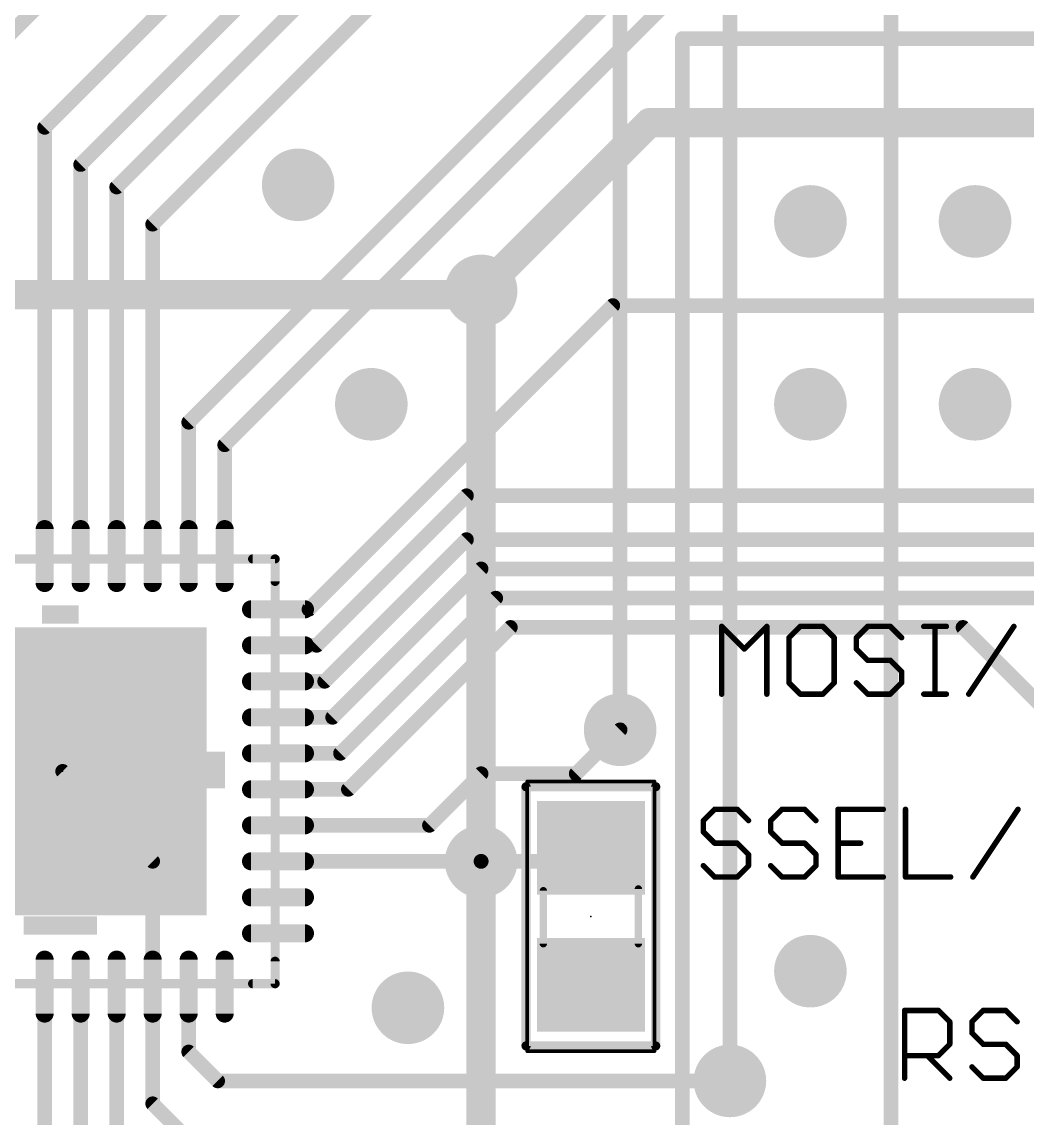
# Model space of a CAD drawing. Extents: x -60 to 60, y 0 to 50.
# Drawn here: x 35.22 to 49.18, y 19.8 to 35.03 of the extents above; entities that cross this region are included whole.
import ezdxf

# ---------------------------------------------------------------- set-up
doc = ezdxf.new("R2010")
doc.units = 0
for name, color, linetype in [('1', 12, 'CONTINUOUS'), ('16', 132, 'CONTINUOUS'), ('18', 110, 'CONTINUOUS'), ('21', 53, 'CONTINUOUS'), ('23', 53, 'CONTINUOUS'), ('39', 12, 'CONTINUOUS'), ('41', 12, 'CONTINUOUS'), ('51', 253, 'CONTINUOUS')]:
    doc.layers.add(name, color=color, linetype=linetype)

# ---------------------------------------------------------------- blocks, each defined once
blk = doc.blocks.new('RECT')
blk.add_solid([(-0.5, -0.5), (0.5, -0.5), (-0.5, 0.5), (0.5, 0.5)])
blk = doc.blocks.new('RECT40000X160000R100')
at = {"const_width": 0.125}
blk.add_lwpolyline([(0.0625, -0.375), (0.0625, 0.375, 0.4142), (0, 0.4375), (0, 0.4375, 0.4142), (-0.0625, 0.375), (-0.0625, -0.375, 0.4142), (0, -0.4375), (0, -0.4375, 0.4142)], format="xyb", close=True, dxfattribs=at)
blk.add_solid([(-0.0254, -0.4004), (0.0254, -0.4004), (-0.0254, 0.4004), (0.0254, 0.4004)])
blk = doc.blocks.new('ROUNDV')
at = {"const_width": 0.5}
blk.add_lwpolyline([(0, -0.25, 1), (0, 0.25, 1), (0, -0.25)], format="xyb", dxfattribs=at)

msp = doc.modelspace()

# ---------------------------------------------------------------- linework, layer by layer
at = {"layer": '1'}
for points, const_width in [([(38.04, 29.1552), (47.0864, 38.2016)], 0.2032), ([(36.54, 32.7352), (41.346, 37.5412)], 0.2032), ([(37.04, 32.2192), (42.2604, 37.4396)], 0.2032), ([(36.04, 33.048), (40.1776, 37.1856)], 0.2032), ([(35.54, 33.564), (38.7552, 36.7792)], 0.2032), ([(37.54, 29.468), (44.8512, 36.7792)], 0.2032), ([(35.758, 35.56), (35.04, 34.842)], 0.2032), ([(41.6, 31.2928), (43.9372, 33.63)], 0.4064), ([(43.9372, 33.63), (51.63, 33.63)], 0.4064), ([(35.54, 27.61), (35.54, 33.564)], 0.2032), ([(36.04, 27.61), (36.04, 33.048)], 0.2032), ([(36.54, 27.61), (36.54, 32.7352)], 0.2032), ([(37.04, 27.61), (37.04, 32.2192)], 0.2032), ([(39.2092, 26.87), (43.4288, 31.0896)], 0.2032), ([(43.4288, 31.0896), (56.5204, 31.0896)], 0.2032), ([(37.54, 27.61), (37.54, 29.468)], 0.2032), ([(38.04, 27.61), (38.04, 29.1552)], 0.2032), ([(39.3188, 26.37), (41.3968, 28.448)], 0.2032), ([(41.3968, 28.448), (56.558, 28.448)], 0.2032), ([(41.3968, 27.8384), (39.4284, 25.87)], 0.2032), ([(54.6916, 27.8384), (41.3968, 27.8384)], 0.2032), ([(41.6, 27.432), (39.538, 25.37)], 0.2032), ([(52.558, 27.432), (41.6, 27.432)], 0.2032), ([(39.6476, 24.87), (41.8032, 27.0256)], 0.2032), ([(41.8032, 27.0256), (50.4244, 27.0256)], 0.2032), ([(38.78, 26.87), (39.2092, 26.87)], 0.2032), ([(39.7572, 24.37), (42.0064, 26.6192)], 0.2032), ([(42.0064, 26.6192), (48.2908, 26.6192)], 0.2032), ([(48.2908, 26.6192), (56.59, 18.32)], 0.2032), ([(38.78, 26.37), (39.3188, 26.37)], 0.2032), ([(39.4284, 25.87), (38.78, 25.87)], 0.2032), ([(39.538, 25.37), (38.78, 25.37)], 0.2032), ([(42.9208, 24.5872), (43.5304, 25.1968)], 0.2032), ([(38.78, 24.87), (39.6476, 24.87)], 0.2032), ([(37.04, 23.37), (35.79, 24.62)], 0.2032), ([(40.8828, 23.87), (41.6, 24.5872)], 0.2032), ([(41.6, 24.5872), (42.9208, 24.5872)], 0.2032), ([(38.78, 24.37), (39.7572, 24.37)], 0.2032), ([(38.78, 23.87), (40.8828, 23.87)], 0.2032), ([(43.038, 23.37), (43.124, 23.556)], 0.2032), ([(37.04, 21.63), (37.04, 23.37)], 0.2032), ([(41.598, 23.37), (38.78, 23.37)], 0.2032), ([(41.6, 23.368), (41.598, 23.37)], 0.2032), ([(41.6, 23.368), (41.602, 23.37)], 0.2032), ([(41.602, 23.37), (43.038, 23.37)], 0.2032), ([(35.54, 16.612), (35.54, 21.63)], 0.2032), ([(36.04, 18.768), (36.04, 21.63)], 0.2032), ([(36.54, 19.6904), (36.54, 21.63)], 0.2032), ([(37.04, 20.0032), (37.04, 21.63)], 0.2032), ([(37.54, 21.63), (37.54, 20.7224)], 0.2032), ([(37.54, 20.7224), (37.9424, 20.32)], 0.2032), ([(37.9424, 20.32), (45.0544, 20.32)], 0.2032), ([(37.7392, 19.304), (37.04, 20.0032)], 0.2032)]:
    msp.add_lwpolyline(points, dxfattribs=dict(at, const_width=const_width))
for points, const_width in [([(43.9372, 33.7316, 1), (43.9372, 33.5284)], 0.2032), ([(44.009, 33.5582, 1), (43.8654, 33.7018)], 0.2032), ([(35.5908, 33.564, 1), (35.4892, 33.564)], 0.1016), ([(35.5041, 33.5999, 1), (35.5759, 33.5281)], 0.1016), ([(36.0908, 33.048, 1), (35.9892, 33.048)], 0.1016), ([(36.0041, 33.0839, 1), (36.0759, 33.0121)], 0.1016), ([(36.5908, 32.7352, 1), (36.4892, 32.7352)], 0.1016), ([(36.5041, 32.7711, 1), (36.5759, 32.6993)], 0.1016), ([(37.0908, 32.2192, 1), (36.9892, 32.2192)], 0.1016), ([(37.0041, 32.2551, 1), (37.0759, 32.1833)], 0.1016), ([(41.5282, 31.3646, 1), (41.6718, 31.221)], 0.2032), ([(43.4288, 31.1404, 1), (43.4288, 31.0388)], 0.1016), ([(43.4647, 31.0537, 1), (43.3929, 31.1255)], 0.1016), ([(37.5908, 29.468, 1), (37.4892, 29.468)], 0.1016), ([(37.5041, 29.5039, 1), (37.5759, 29.4321)], 0.1016), ([(38.0908, 29.1552, 1), (37.9892, 29.1552)], 0.1016), ([(38.0041, 29.1911, 1), (38.0759, 29.1193)], 0.1016), ([(41.3968, 28.4988, 1), (41.3968, 28.3972)], 0.1016), ([(41.4327, 28.4121, 1), (41.3609, 28.4839)], 0.1016), ([(41.3968, 27.8892, 1), (41.3968, 27.7876)], 0.1016), ([(41.4327, 27.8025, 1), (41.3609, 27.8743)], 0.1016), ([(35.4892, 27.61, 1), (35.5908, 27.61)], 0.1016), ([(35.9892, 27.61, 1), (36.0908, 27.61)], 0.1016), ([(36.4892, 27.61, 1), (36.5908, 27.61)], 0.1016), ([(36.9892, 27.61, 1), (37.0908, 27.61)], 0.1016), ([(37.4892, 27.61, 1), (37.5908, 27.61)], 0.1016), ([(37.9892, 27.61, 1), (38.0908, 27.61)], 0.1016), ([(41.6, 27.4828, 1), (41.6, 27.3812)], 0.1016), ([(41.6359, 27.3961, 1), (41.5641, 27.4679)], 0.1016), ([(41.8032, 27.0764, 1), (41.8032, 26.9748)], 0.1016), ([(41.8391, 26.9897, 1), (41.7673, 27.0615)], 0.1016), ([(38.78, 26.9208, 1), (38.78, 26.8192)], 0.1016), ([(39.1733, 26.9059, 1), (39.2451, 26.8341)], 0.1016), ([(39.2092, 26.8192, 1), (39.2092, 26.9208)], 0.1016), ([(42.0064, 26.67, 1), (42.0064, 26.5684)], 0.1016), ([(42.0423, 26.5833, 1), (41.9705, 26.6551)], 0.1016), ([(48.3267, 26.6551, 1), (48.2549, 26.5833)], 0.1016), ([(48.2908, 26.5684, 1), (48.2908, 26.67)], 0.1016), ([(38.78, 26.4208, 1), (38.78, 26.3192)], 0.1016), ([(39.2829, 26.4059, 1), (39.3547, 26.3341)], 0.1016), ([(39.3188, 26.3192, 1), (39.3188, 26.4208)], 0.1016), ([(38.78, 25.9208, 1), (38.78, 25.8192)], 0.1016), ([(39.3925, 25.9059, 1), (39.4643, 25.8341)], 0.1016), ([(39.4284, 25.8192, 1), (39.4284, 25.9208)], 0.1016), ([(38.78, 25.4208, 1), (38.78, 25.3192)], 0.1016), ([(39.5021, 25.4059, 1), (39.5739, 25.3341)], 0.1016), ([(39.538, 25.3192, 1), (39.538, 25.4208)], 0.1016), ([(43.5663, 25.1609, 1), (43.4945, 25.2327)], 0.1016), ([(38.78, 24.9208, 1), (38.78, 24.8192)], 0.1016), ([(39.6476, 24.8192, 1), (39.6476, 24.9208)], 0.1016), ([(39.6117, 24.9059, 1), (39.6835, 24.8341)], 0.1016), ([(35.8259, 24.6559, 1), (35.7541, 24.5841)], 0.1016), ([(41.6, 24.638, 1), (41.6, 24.5364)], 0.1016), ([(41.6359, 24.5513, 1), (41.5641, 24.6231)], 0.1016), ([(42.8849, 24.6231, 1), (42.9567, 24.5513)], 0.1016), ([(42.9208, 24.5364, 1), (42.9208, 24.638)], 0.1016), ([(38.78, 24.4208, 1), (38.78, 24.3192)], 0.1016), ([(39.7213, 24.4059, 1), (39.7931, 24.3341)], 0.1016), ([(39.7572, 24.3192, 1), (39.7572, 24.4208)], 0.1016), ([(38.78, 23.9208, 1), (38.78, 23.8192)], 0.1016), ([(40.8469, 23.9059, 1), (40.9187, 23.8341)], 0.1016), ([(40.8828, 23.8192, 1), (40.8828, 23.9208)], 0.1016), ([(43.1701, 23.5347, 1), (43.0779, 23.5773)], 0.1016), ([(37.0908, 23.37, 1), (36.9892, 23.37)], 0.1016), ([(37.0041, 23.3341, 1), (37.0759, 23.4059)], 0.1016), ([(38.78, 23.4208, 1), (38.78, 23.3192)], 0.1016), ([(41.6339, 23.4059, 1), (41.5621, 23.3341)], 0.1016), ([(41.5641, 23.4039, 1), (41.6359, 23.3321)], 0.1016), ([(41.602, 23.4208, 1), (41.602, 23.3192)], 0.1016), ([(41.5641, 23.3321, 1), (41.6359, 23.4039)], 0.1016), ([(41.6379, 23.3341, 1), (41.5661, 23.4059)], 0.1016), ([(41.598, 23.3192, 1), (41.598, 23.4208)], 0.1016), ([(43.038, 23.3192, 1), (43.038, 23.4208)], 0.1016), ([(42.9919, 23.3913, 1), (43.0841, 23.3487)], 0.1016), ([(35.5908, 21.63, 1), (35.4892, 21.63)], 0.1016), ([(36.0908, 21.63, 1), (35.9892, 21.63)], 0.1016), ([(36.5908, 21.63, 1), (36.4892, 21.63)], 0.1016), ([(37.0908, 21.63, 1), (36.9892, 21.63)], 0.1016), ([(36.9892, 21.63, 1), (37.0908, 21.63)], 0.1016), ([(37.5908, 21.63, 1), (37.4892, 21.63)], 0.1016), ([(37.5759, 20.7583, 1), (37.5041, 20.6865)], 0.1016), ([(37.4892, 20.7224, 1), (37.5908, 20.7224)], 0.1016), ([(37.9424, 20.3708, 1), (37.9424, 20.2692)], 0.1016), ([(37.9065, 20.2841, 1), (37.9783, 20.3559)], 0.1016), ([(45.0544, 20.2692, 1), (45.0544, 20.3708)], 0.1016), ([(37.0759, 20.0391, 1), (37.0041, 19.9673)], 0.1016), ([(36.9892, 20.0032, 1), (37.0908, 20.0032)], 0.1016)]:
    msp.add_lwpolyline(points, format="xyb", dxfattribs=dict(at, const_width=const_width))
at = {"layer": '16'}
for points, const_width in [([(47.2896, 17.4752), (47.2896, 46.7064)], 0.2032), ([(43.5304, 25.1968), (43.5304, 45.8064)], 0.2032), ([(45.0544, 20.32), (45.0544, 40.8432)], 0.2032), ([(41.5492, 31.242), (33.433, 31.242)], 0.4064), ([(41.6, 31.2928), (41.5492, 31.242)], 0.4064), ([(41.6, 23.368), (41.6, 31.2928)], 0.4064), ([(41.6, 12.26), (41.6, 23.368)], 0.4064)]:
    msp.add_lwpolyline(points, dxfattribs=dict(at, const_width=const_width))
for points, const_width in [([(41.4774, 31.3138, 1), (41.621, 31.1702)], 0.2032), ([(41.7016, 31.2928, 1), (41.4984, 31.2928)], 0.2032), ([(41.6718, 31.221, 1), (41.5282, 31.3646)], 0.2032), ([(41.5492, 31.1404, 1), (41.5492, 31.3436)], 0.2032), ([(43.4796, 25.1968, 1), (43.5812, 25.1968)], 0.1016), ([(41.7016, 23.368, 1), (41.4984, 23.368)], 0.2032), ([(41.4984, 23.368, 1), (41.7016, 23.368)], 0.2032), ([(45.0036, 20.32, 1), (45.1052, 20.32)], 0.1016)]:
    msp.add_lwpolyline(points, format="xyb", dxfattribs=dict(at, const_width=const_width))
at = {"layer": '21'}
for points, const_width in [([(55.316, 34.798), (44.394, 34.798)], 0.2032), ([(44.394, 34.798), (44.394, 14.478)], 0.2032), ([(38.428, 27.57), (38.74, 27.57)], 0.127), ([(38.74, 27.258), (38.74, 27.57)], 0.127), ([(44.9401, 25.6921), (44.9401, 26.6327)], 0.0762), ([(44.9401, 26.6327), (45.2536, 26.3192)], 0.0762), ([(45.2536, 26.3192), (45.5672, 26.6327)], 0.0762), ([(45.5672, 26.6327), (45.5672, 25.6921)], 0.0762), ([(46.0324, 26.6327), (45.8756, 26.4759)], 0.0762), ([(46.3459, 26.6327), (46.0324, 26.6327)], 0.0762), ([(46.5027, 26.4759), (46.3459, 26.6327)], 0.0762), ([(46.9679, 26.6327), (46.8111, 26.4759)], 0.0762), ([(47.2814, 26.6327), (46.9679, 26.6327)], 0.0762), ([(47.4382, 26.4759), (47.2814, 26.6327)], 0.0762), ([(47.7467, 26.6327), (48.0602, 26.6327)], 0.0762), ([(47.9034, 25.6921), (47.9034, 26.6327)], 0.0762), ([(48.3703, 25.6921), (48.9974, 26.6327)], 0.0762), ([(45.8756, 26.4759), (45.8756, 25.8489)], 0.0762), ([(46.5027, 25.8489), (46.5027, 26.4759)], 0.0762), ([(46.8111, 26.4759), (46.8111, 26.3192)], 0.0762), ([(46.8111, 26.3192), (46.9679, 26.1624)], 0.0762), ([(46.9679, 26.1624), (47.2814, 26.1624)], 0.0762), ([(47.2814, 26.1624), (47.4382, 26.0056)], 0.0762), ([(47.4382, 26.0056), (47.4382, 25.8489)], 0.0762), ([(45.8756, 25.8489), (46.0324, 25.6921)], 0.0762), ([(46.3459, 25.6921), (46.5027, 25.8489)], 0.0762), ([(46.9679, 25.6921), (46.8111, 25.8489)], 0.0762), ([(47.4382, 25.8489), (47.2814, 25.6921)], 0.0762), ([(46.0324, 25.6921), (46.3459, 25.6921)], 0.0762), ([(47.2814, 25.6921), (46.9679, 25.6921)], 0.0762), ([(47.7467, 25.6921), (48.0602, 25.6921)], 0.0762), ([(42.224, 20.806), (42.224, 24.406)], 0.127), ([(42.224, 24.406), (44.024, 24.406)], 0.127), ([(44.024, 24.406), (44.024, 20.806)], 0.127), ([(44.8429, 24.0927), (44.6861, 23.9359)], 0.0762), ([(45.1564, 24.0927), (44.8429, 24.0927)], 0.0762), ([(45.3132, 23.9359), (45.1564, 24.0927)], 0.0762), ([(45.7784, 24.0927), (45.6216, 23.9359)], 0.0762), ([(46.0919, 24.0927), (45.7784, 24.0927)], 0.0762), ([(46.2487, 23.9359), (46.0919, 24.0927)], 0.0762), ([(47.1842, 24.0927), (46.5571, 24.0927)], 0.0762), ([(46.5571, 24.0927), (46.5571, 23.1521)], 0.0762), ([(47.4927, 24.0927), (47.4927, 23.1521)], 0.0762), ([(48.4282, 23.1521), (49.0552, 24.0927)], 0.0762), ([(44.6861, 23.9359), (44.6861, 23.7792)], 0.0762), ([(45.6216, 23.9359), (45.6216, 23.7792)], 0.0762), ([(44.6861, 23.7792), (44.8429, 23.6224)], 0.0762), ([(45.6216, 23.7792), (45.7784, 23.6224)], 0.0762), ([(44.8429, 23.6224), (45.1564, 23.6224)], 0.0762), ([(45.1564, 23.6224), (45.3132, 23.4656)], 0.0762), ([(45.7784, 23.6224), (46.0919, 23.6224)], 0.0762), ([(46.0919, 23.6224), (46.2487, 23.4656)], 0.0762), ([(46.5571, 23.6224), (46.8707, 23.6224)], 0.0762), ([(45.3132, 23.4656), (45.3132, 23.3089)], 0.0762), ([(46.2487, 23.4656), (46.2487, 23.3089)], 0.0762), ([(44.8429, 23.1521), (44.6861, 23.3089)], 0.0762), ([(45.3132, 23.3089), (45.1564, 23.1521)], 0.0762), ([(45.7784, 23.1521), (45.6216, 23.3089)], 0.0762), ([(46.2487, 23.3089), (46.0919, 23.1521)], 0.0762), ([(45.1564, 23.1521), (44.8429, 23.1521)], 0.0762), ([(46.0919, 23.1521), (45.7784, 23.1521)], 0.0762), ([(46.5571, 23.1521), (47.1842, 23.1521)], 0.0762), ([(47.4927, 23.1521), (48.1197, 23.1521)], 0.0762), ([(38.74, 21.67), (38.74, 21.982)], 0.127), ([(38.428, 21.67), (38.74, 21.67)], 0.127), ([(47.4801, 20.3581), (47.4801, 21.2987)], 0.0762), ([(47.4801, 21.2987), (47.9504, 21.2987)], 0.0762), ([(47.9504, 21.2987), (48.1072, 21.1419)], 0.0762), ([(48.5724, 21.2987), (48.4156, 21.1419)], 0.0762), ([(48.8859, 21.2987), (48.5724, 21.2987)], 0.0762), ([(49.0427, 21.1419), (48.8859, 21.2987)], 0.0762), ([(48.1072, 21.1419), (48.1072, 20.8284)], 0.0762), ([(48.4156, 21.1419), (48.4156, 20.9852)], 0.0762), ([(48.4156, 20.9852), (48.5724, 20.8284)], 0.0762), ([(44.024, 20.806), (42.224, 20.806)], 0.127), ([(48.1072, 20.8284), (47.9504, 20.6716)], 0.0762), ([(48.5724, 20.8284), (48.8859, 20.8284)], 0.0762), ([(48.8859, 20.8284), (49.0427, 20.6716)], 0.0762), ([(47.9504, 20.6716), (47.4801, 20.6716)], 0.0762), ([(47.7936, 20.6716), (48.1072, 20.3581)], 0.0762), ([(49.0427, 20.6716), (49.0427, 20.5149)], 0.0762), ([(48.5724, 20.3581), (48.4156, 20.5149)], 0.0762), ([(49.0427, 20.5149), (48.8859, 20.3581)], 0.0762), ([(48.8859, 20.3581), (48.5724, 20.3581)], 0.0762)]:
    msp.add_lwpolyline(points, dxfattribs=dict(at, const_width=const_width))
for points, const_width in [([(44.394, 34.8488, 1), (44.394, 34.7472)], 0.1016), ([(44.4448, 34.798, 1), (44.3432, 34.798)], 0.1016), ([(38.428, 27.6017, 1), (38.428, 27.5383)], 0.0635), ([(38.7718, 27.57, 1), (38.7082, 27.57)], 0.0635), ([(38.74, 27.5383, 1), (38.74, 27.6017)], 0.0635), ([(38.7082, 27.258, 1), (38.7718, 27.258)], 0.0635), ([(44.9536, 26.6462, 1), (44.9266, 26.6192)], 0.0381), ([(44.9592, 26.6327, 1), (44.9211, 26.6327)], 0.0381), ([(45.5862, 26.6327, 1), (45.5481, 26.6327)], 0.0381), ([(45.5806, 26.6192, 1), (45.5537, 26.6462)], 0.0381), ([(46.0324, 26.6518, 1), (46.0324, 26.6137)], 0.0381), ([(46.0459, 26.6192, 1), (46.0189, 26.6462)], 0.0381), ([(46.3594, 26.6462, 1), (46.3324, 26.6192)], 0.0381), ([(46.3459, 26.6137, 1), (46.3459, 26.6518)], 0.0381), ([(46.9679, 26.6518, 1), (46.9679, 26.6137)], 0.0381), ([(46.9814, 26.6192, 1), (46.9544, 26.6462)], 0.0381), ([(47.2949, 26.6462, 1), (47.268, 26.6192)], 0.0381), ([(47.2814, 26.6137, 1), (47.2814, 26.6518)], 0.0381), ([(47.7467, 26.6518, 1), (47.7467, 26.6137)], 0.0381), ([(47.9225, 26.6327, 1), (47.8844, 26.6327)], 0.0381), ([(48.0602, 26.6137, 1), (48.0602, 26.6518)], 0.0381), ([(49.0133, 26.6221, 1), (48.9816, 26.6433)], 0.0381), ([(45.8621, 26.4894, 1), (45.8891, 26.4625)], 0.0381), ([(45.8947, 26.4759, 1), (45.8566, 26.4759)], 0.0381), ([(46.5217, 26.4759, 1), (46.4836, 26.4759)], 0.0381), ([(46.4892, 26.4625, 1), (46.5162, 26.4894)], 0.0381), ([(46.8302, 26.4759, 1), (46.7921, 26.4759)], 0.0381), ([(46.7977, 26.4894, 1), (46.8246, 26.4625)], 0.0381), ([(47.4247, 26.4625, 1), (47.4517, 26.4894)], 0.0381), ([(45.2402, 26.3326, 1), (45.2671, 26.3057)], 0.0381), ([(45.2402, 26.3057, 1), (45.2671, 26.3326)], 0.0381), ([(46.8246, 26.3326, 1), (46.7977, 26.3057)], 0.0381), ([(46.7921, 26.3192, 1), (46.8302, 26.3192)], 0.0381), ([(46.9679, 26.1815, 1), (46.9679, 26.1434)], 0.0381), ([(46.9544, 26.1489, 1), (46.9814, 26.1759)], 0.0381), ([(47.2949, 26.1759, 1), (47.268, 26.1489)], 0.0381), ([(47.2814, 26.1434, 1), (47.2814, 26.1815)], 0.0381), ([(47.4573, 26.0056, 1), (47.4192, 26.0056)], 0.0381), ([(47.4247, 25.9922, 1), (47.4517, 26.0191)], 0.0381), ([(45.8891, 25.8623, 1), (45.8621, 25.8354)], 0.0381), ([(46.5162, 25.8354, 1), (46.4892, 25.8623)], 0.0381), ([(46.8246, 25.8623, 1), (46.7977, 25.8354)], 0.0381), ([(47.4517, 25.8354, 1), (47.4247, 25.8623)], 0.0381), ([(45.8566, 25.8489, 1), (45.8947, 25.8489)], 0.0381), ([(46.0324, 25.7111, 1), (46.0324, 25.673)], 0.0381), ([(46.3459, 25.673, 1), (46.3459, 25.7111)], 0.0381), ([(46.4836, 25.8489, 1), (46.5217, 25.8489)], 0.0381), ([(46.9679, 25.7111, 1), (46.9679, 25.673)], 0.0381), ([(47.2814, 25.673, 1), (47.2814, 25.7111)], 0.0381), ([(47.4192, 25.8489, 1), (47.4573, 25.8489)], 0.0381), ([(47.7467, 25.7111, 1), (47.7467, 25.673)], 0.0381), ([(48.0602, 25.673, 1), (48.0602, 25.7111)], 0.0381), ([(44.9211, 25.6921, 1), (44.9592, 25.6921)], 0.0381), ([(45.5481, 25.6921, 1), (45.5862, 25.6921)], 0.0381), ([(46.0189, 25.6786, 1), (46.0459, 25.7056)], 0.0381), ([(46.3324, 25.7056, 1), (46.3594, 25.6786)], 0.0381), ([(46.9544, 25.6786, 1), (46.9814, 25.7056)], 0.0381), ([(47.268, 25.7056, 1), (47.2949, 25.6786)], 0.0381), ([(47.8844, 25.6921, 1), (47.9225, 25.6921)], 0.0381), ([(48.3545, 25.7027, 1), (48.3862, 25.6815)], 0.0381), ([(42.224, 24.4378, 1), (42.224, 24.3743)], 0.0635), ([(42.2558, 24.406, 1), (42.1923, 24.406)], 0.0635), ([(44.0558, 24.406, 1), (43.9922, 24.406)], 0.0635), ([(44.024, 24.3743, 1), (44.024, 24.4378)], 0.0635), ([(44.8429, 24.1118, 1), (44.8429, 24.0737)], 0.0381), ([(44.8563, 24.0792, 1), (44.8294, 24.1062)], 0.0381), ([(45.1699, 24.1062, 1), (45.1429, 24.0792)], 0.0381), ([(45.1564, 24.0737, 1), (45.1564, 24.1118)], 0.0381), ([(45.7784, 24.1118, 1), (45.7784, 24.0737)], 0.0381), ([(45.7919, 24.0792, 1), (45.7649, 24.1062)], 0.0381), ([(46.1054, 24.1062, 1), (46.0784, 24.0792)], 0.0381), ([(46.0919, 24.0737, 1), (46.0919, 24.1118)], 0.0381), ([(46.5571, 24.1118, 1), (46.5571, 24.0737)], 0.0381), ([(46.5762, 24.0927, 1), (46.5381, 24.0927)], 0.0381), ([(47.1842, 24.0737, 1), (47.1842, 24.1118)], 0.0381), ([(47.5117, 24.0927, 1), (47.4736, 24.0927)], 0.0381), ([(49.0711, 24.0821, 1), (49.0394, 24.1033)], 0.0381), ([(44.7052, 23.9359, 1), (44.6671, 23.9359)], 0.0381), ([(44.6726, 23.9494, 1), (44.6996, 23.9225)], 0.0381), ([(45.2997, 23.9225, 1), (45.3266, 23.9494)], 0.0381), ([(45.6081, 23.9494, 1), (45.6351, 23.9225)], 0.0381), ([(45.6407, 23.9359, 1), (45.6026, 23.9359)], 0.0381), ([(46.2352, 23.9225, 1), (46.2622, 23.9494)], 0.0381), ([(44.6996, 23.7926, 1), (44.6726, 23.7657)], 0.0381), ([(44.6671, 23.7792, 1), (44.7052, 23.7792)], 0.0381), ([(45.6351, 23.7926, 1), (45.6081, 23.7657)], 0.0381), ([(45.6026, 23.7792, 1), (45.6407, 23.7792)], 0.0381), ([(44.8429, 23.6415, 1), (44.8429, 23.6034)], 0.0381), ([(44.8294, 23.6089, 1), (44.8563, 23.6359)], 0.0381), ([(45.1699, 23.6359, 1), (45.1429, 23.6089)], 0.0381), ([(45.1564, 23.6034, 1), (45.1564, 23.6415)], 0.0381), ([(45.7784, 23.6415, 1), (45.7784, 23.6034)], 0.0381), ([(45.7649, 23.6089, 1), (45.7919, 23.6359)], 0.0381), ([(46.1054, 23.6359, 1), (46.0784, 23.6089)], 0.0381), ([(46.0919, 23.6034, 1), (46.0919, 23.6415)], 0.0381), ([(46.5571, 23.6415, 1), (46.5571, 23.6034)], 0.0381), ([(46.8707, 23.6034, 1), (46.8707, 23.6415)], 0.0381), ([(45.3322, 23.4656, 1), (45.2941, 23.4656)], 0.0381), ([(45.2997, 23.4522, 1), (45.3266, 23.4791)], 0.0381), ([(46.2677, 23.4656, 1), (46.2296, 23.4656)], 0.0381), ([(46.2352, 23.4522, 1), (46.2622, 23.4791)], 0.0381), ([(44.6996, 23.3223, 1), (44.6726, 23.2954)], 0.0381), ([(45.2941, 23.3089, 1), (45.3322, 23.3089)], 0.0381), ([(45.3266, 23.2954, 1), (45.2997, 23.3223)], 0.0381), ([(45.6351, 23.3223, 1), (45.6081, 23.2954)], 0.0381), ([(46.2296, 23.3089, 1), (46.2677, 23.3089)], 0.0381), ([(46.2622, 23.2954, 1), (46.2352, 23.3223)], 0.0381), ([(44.8429, 23.1712, 1), (44.8429, 23.1331)], 0.0381), ([(44.8294, 23.1386, 1), (44.8563, 23.1656)], 0.0381), ([(45.1429, 23.1656, 1), (45.1699, 23.1386)], 0.0381), ([(45.1564, 23.1331, 1), (45.1564, 23.1712)], 0.0381), ([(45.7784, 23.1712, 1), (45.7784, 23.1331)], 0.0381), ([(45.7649, 23.1386, 1), (45.7919, 23.1656)], 0.0381), ([(46.0784, 23.1656, 1), (46.1054, 23.1386)], 0.0381), ([(46.0919, 23.1331, 1), (46.0919, 23.1712)], 0.0381), ([(46.5571, 23.1712, 1), (46.5571, 23.1331)], 0.0381), ([(46.5381, 23.1521, 1), (46.5762, 23.1521)], 0.0381), ([(47.1842, 23.1331, 1), (47.1842, 23.1712)], 0.0381), ([(47.4736, 23.1521, 1), (47.5117, 23.1521)], 0.0381), ([(47.4927, 23.1712, 1), (47.4927, 23.1331)], 0.0381), ([(48.1197, 23.1331, 1), (48.1197, 23.1712)], 0.0381), ([(48.4123, 23.1627, 1), (48.444, 23.1415)], 0.0381), ([(38.7718, 21.982, 1), (38.7082, 21.982)], 0.0635), ([(38.428, 21.7018, 1), (38.428, 21.6383)], 0.0635), ([(38.7082, 21.67, 1), (38.7718, 21.67)], 0.0635), ([(38.74, 21.6383, 1), (38.74, 21.7018)], 0.0635), ([(47.4801, 21.3178, 1), (47.4801, 21.2797)], 0.0381), ([(47.4992, 21.2987, 1), (47.4611, 21.2987)], 0.0381), ([(47.9639, 21.3122, 1), (47.9369, 21.2852)], 0.0381), ([(47.9504, 21.2797, 1), (47.9504, 21.3178)], 0.0381), ([(48.5724, 21.3178, 1), (48.5724, 21.2797)], 0.0381), ([(48.5859, 21.2852, 1), (48.5589, 21.3122)], 0.0381), ([(48.8994, 21.3122, 1), (48.8724, 21.2852)], 0.0381), ([(48.8859, 21.2797, 1), (48.8859, 21.3178)], 0.0381), ([(48.1262, 21.1419, 1), (48.0881, 21.1419)], 0.0381), ([(48.0937, 21.1285, 1), (48.1206, 21.1554)], 0.0381), ([(48.4347, 21.1419, 1), (48.3966, 21.1419)], 0.0381), ([(48.4021, 21.1554, 1), (48.4291, 21.1285)], 0.0381), ([(49.0292, 21.1285, 1), (49.0562, 21.1554)], 0.0381), ([(48.4291, 20.9986, 1), (48.4021, 20.9717)], 0.0381), ([(42.224, 20.8377, 1), (42.224, 20.7743)], 0.0635), ([(44.024, 20.7743, 1), (44.024, 20.8377)], 0.0635), ([(48.1206, 20.8149, 1), (48.0937, 20.8419)], 0.0381), ([(48.3966, 20.9852, 1), (48.4347, 20.9852)], 0.0381), ([(48.5724, 20.8475, 1), (48.5724, 20.8094)], 0.0381), ([(48.5589, 20.8149, 1), (48.5859, 20.8419)], 0.0381), ([(48.8994, 20.8419, 1), (48.8724, 20.8149)], 0.0381), ([(48.8859, 20.8094, 1), (48.8859, 20.8475)], 0.0381), ([(42.1923, 20.806, 1), (42.2558, 20.806)], 0.0635), ([(43.9922, 20.806, 1), (44.0558, 20.806)], 0.0635), ([(47.4801, 20.6907, 1), (47.4801, 20.6526)], 0.0381), ([(47.8071, 20.6851, 1), (47.7802, 20.6582)], 0.0381), ([(47.9504, 20.6526, 1), (47.9504, 20.6907)], 0.0381), ([(48.0881, 20.8284, 1), (48.1262, 20.8284)], 0.0381), ([(49.0617, 20.6716, 1), (49.0236, 20.6716)], 0.0381), ([(47.9369, 20.6851, 1), (47.9639, 20.6582)], 0.0381), ([(49.0292, 20.6582, 1), (49.0562, 20.6851)], 0.0381), ([(48.4291, 20.5283, 1), (48.4021, 20.5014)], 0.0381), ([(49.0236, 20.5149, 1), (49.0617, 20.5149)], 0.0381), ([(49.0562, 20.5014, 1), (49.0292, 20.5283)], 0.0381), ([(47.4611, 20.3581, 1), (47.4992, 20.3581)], 0.0381), ([(48.0937, 20.3446, 1), (48.1206, 20.3716)], 0.0381), ([(48.5724, 20.3772, 1), (48.5724, 20.3391)], 0.0381), ([(48.5589, 20.3446, 1), (48.5859, 20.3716)], 0.0381), ([(48.8724, 20.3716, 1), (48.8994, 20.3446)], 0.0381), ([(48.8859, 20.3391, 1), (48.8859, 20.3772)], 0.0381)]:
    msp.add_lwpolyline(points, format="xyb", dxfattribs=dict(at, const_width=const_width))
at = {"layer": '23'}
for p in [(35.79, 24.62), (43.124, 22.606)]:
    msp.add_point(p, dxfattribs=at)
at = {"layer": '39', "const_width": 0.0508}
for points in [[(42.241, 20.733), (42.241, 24.479)], [(42.241, 24.479), (44.007, 24.479)], [(44.007, 24.479), (44.007, 20.733)], [(44.007, 20.733), (42.241, 20.733)]]:
    msp.add_lwpolyline(points, dxfattribs=at)
at = {"layer": '39', "const_width": 0.0254}
for points in [[(42.2537, 24.479, 1), (42.2283, 24.479)], [(42.241, 24.4917, 1), (42.241, 24.4663)], [(44.0197, 24.479, 1), (43.9943, 24.479)], [(44.007, 24.4663, 1), (44.007, 24.4917)], [(42.241, 20.7457, 1), (42.241, 20.7203)], [(42.2283, 20.733, 1), (42.2537, 20.733)], [(43.9943, 20.733, 1), (44.0197, 20.733)], [(44.007, 20.7203, 1), (44.007, 20.7457)]]:
    msp.add_lwpolyline(points, format="xyb", dxfattribs=at)
at = {"layer": '51'}
for points, const_width in [([(32.84, 27.57), (38.74, 27.57)], 0.127), ([(38.74, 21.67), (38.74, 27.57)], 0.127), ([(42.464, 22.962), (42.464, 22.225)], 0.1016), ([(43.784, 22.987), (43.784, 22.225)], 0.1016), ([(32.84, 21.67), (38.74, 21.67)], 0.127)]:
    msp.add_lwpolyline(points, dxfattribs=dict(at, const_width=const_width))
for points, const_width in [([(38.7718, 27.57, 1), (38.7082, 27.57)], 0.0635), ([(38.74, 27.5383, 1), (38.74, 27.6017)], 0.0635), ([(42.4894, 22.962, 1), (42.4386, 22.962)], 0.0508), ([(43.8094, 22.987, 1), (43.7586, 22.987)], 0.0508), ([(42.4386, 22.225, 1), (42.4894, 22.225)], 0.0508), ([(43.7586, 22.225, 1), (43.8094, 22.225)], 0.0508), ([(38.7082, 21.67, 1), (38.7718, 21.67)], 0.0635), ([(38.74, 21.6383, 1), (38.74, 21.7018)], 0.0635)]:
    msp.add_lwpolyline(points, format="xyb", dxfattribs=dict(at, const_width=const_width))

# ---------------------------------------------------------------- block references
at = {"layer": '1'}
for p in [(35.54, 27.61), (36.04, 27.61), (36.54, 27.61), (37.04, 27.61), (37.54, 27.61), (38.04, 27.61)]:
    msp.add_blockref('RECT40000X160000R100', p, dxfattribs=at)
for p, rotation in [((38.78, 26.87), 270), ((38.78, 26.37), 270), ((38.78, 25.87), 270), ((38.78, 25.37), 270), ((38.78, 24.87), 270), ((38.78, 24.37), 270), ((38.78, 23.87), 270), ((38.78, 23.37), 270), ((38.78, 22.87), 270), ((38.78, 22.37), 270), ((35.54, 21.63), 180), ((36.04, 21.63), 180), ((36.54, 21.63), 180), ((37.04, 21.63), 180), ((37.54, 21.63), 180), ((38.04, 21.63), 180)]:
    msp.add_blockref('RECT40000X160000R100', p, dxfattribs=dict(at, rotation=rotation))
at = {"layer": '1', "xscale": 4, "yscale": 4}
msp.add_blockref('RECT', (35.79, 24.62), dxfattribs=at)
at = {"layer": '1', "xscale": 1.3, "yscale": 1.5, "rotation": 270}
for p in [(43.124, 23.556), (43.124, 21.656)]:
    msp.add_blockref('RECT', p, dxfattribs=at)
at = {"layer": '18', "xscale": 1.008, "yscale": 1.008}
for p in [(39.06, 32.766), (39.06, 32.766), (46.172, 32.258), (46.172, 32.258), (48.458, 32.258), (48.458, 32.258), (41.6, 31.2928), (41.6, 31.2928), (40.076, 29.718), (40.076, 29.718), (46.172, 29.718), (46.172, 29.718), (48.458, 29.718), (48.458, 29.718), (43.5304, 25.1968), (43.5304, 25.1968), (41.6, 23.368), (41.6, 23.368), (46.172, 21.844), (46.172, 21.844), (40.584, 21.336), (40.584, 21.336), (45.0544, 20.32), (45.0544, 20.32)]:
    msp.add_blockref('ROUNDV', p, dxfattribs=at)
at = {"layer": '41'}
for p, xscale, yscale in [((35.758, 26.797), 0.508, 0.254), ((37.917, 24.638), 0.254, 0.508), ((35.758, 22.479), 1.016, 0.254)]:
    msp.add_blockref('RECT', p, dxfattribs=dict(at, xscale=xscale, yscale=yscale))
at = {"layer": '51', "xscale": 0.7501, "yscale": 1.4501, "rotation": 270}
for p in [(43.1252, 23.3232), (43.1252, 21.8754)]:
    msp.add_blockref('RECT', p, dxfattribs=at)

doc.saveas('drawing.dxf')
